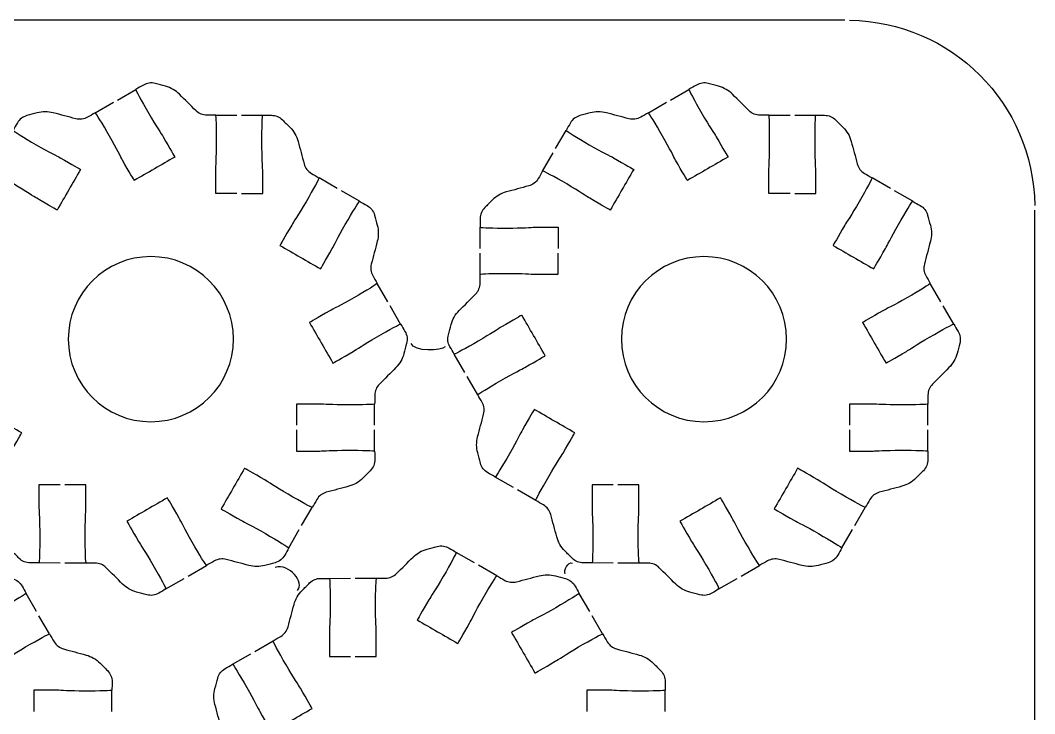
# Model space of a CAD drawing. Extents: x 0 to 400, y 230 to 450.
# Drawn here: x 200.1 to 265, y 405.6 to 450 of the extents above; entities that cross this region are included whole.
import ezdxf

# ---------------------------------------------------------------- set-up
doc = ezdxf.new("R2010")
doc.units = 0
doc.header["$MEASUREMENT"] = 0
doc.layers.add('DEFAULT', color=18, linetype='CONTINUOUS')

msp = doc.modelspace()

# ---------------------------------------------------------------- linework, layer by layer
at = {"layer": 'DEFAULT', "color": 1}
for points in [[(252.85, 450), (147.151, 450)], [(206.279, 444.896), (207.447, 445.574)], [(241.691, 444.896), (242.858, 445.574)], [(204.85, 444.071), (206.018, 444.748)], [(240.262, 444.071), (241.43, 444.748)], [(212.572, 443.919), (213.92, 443.919)], [(214.223, 443.919), (215.571, 443.919)], [(247.984, 443.919), (249.332, 443.919)], [(249.635, 443.919), (250.983, 443.919)], [(234.321, 441.781), (234.995, 442.949)], [(233.496, 440.349), (234.169, 441.52)], [(220.348, 439.238), (219.18, 439.912)], [(255.759, 439.238), (254.592, 439.912)], [(221.776, 438.412), (220.609, 439.086)], [(257.188, 438.412), (256.02, 439.086)], [(265, 242.147), (265, 437.847)], [(229.499, 435.396), (229.499, 436.747)], [(229.495, 433.745), (229.495, 435.096)], [(223.576, 431.978), (222.902, 433.145)], [(258.987, 431.978), (258.314, 433.145)], [(224.401, 430.549), (223.727, 431.717)], [(259.813, 430.549), (259.139, 431.717)], [(228.511, 427.452), (227.837, 428.623)], [(229.336, 426.023), (228.663, 427.194)], [(222.74, 424.076), (222.74, 425.423)], [(258.151, 424.076), (258.151, 425.423)], [(222.74, 422.424), (222.74, 423.772)], [(258.151, 422.424), (258.151, 423.772)], [(231.626, 420.082), (230.458, 420.759)], [(233.055, 419.257), (231.887, 419.934)], [(218.065, 417.648), (218.739, 418.816)], [(253.477, 417.648), (254.151, 418.816)], [(217.24, 416.219), (217.914, 417.39)], [(252.651, 416.219), (253.325, 417.39)], [(229.137, 415.26), (227.965, 415.934)], [(202.599, 415.253), (201.248, 415.256)], [(204.25, 415.245), (202.899, 415.249)], [(210.802, 414.42), (211.969, 415.094)], [(230.562, 414.435), (229.394, 415.109)], [(238.011, 415.253), (236.66, 415.256)], [(239.662, 415.245), (238.311, 415.249)], [(246.213, 414.42), (247.381, 415.094)], [(209.373, 413.594), (210.544, 414.268)], [(219.841, 414.272), (221.192, 414.276)], [(221.492, 414.28), (222.843, 414.283)], [(244.785, 413.594), (245.956, 414.268)], [(201.094, 412.138), (200.421, 413.309)], [(236.506, 412.138), (235.832, 413.309)], [(201.92, 410.713), (201.246, 411.881)], [(237.332, 410.713), (236.658, 411.881)], [(215.068, 409.595), (216.236, 410.272)], [(213.639, 408.769), (214.807, 409.446)], [(205.92, 405.756), (205.92, 407.104)], [(241.332, 405.756), (241.332, 407.104)]]:
    msp.add_lwpolyline(points, dxfattribs=at)
for points in [[(253.15, 450), (259.659, 449.919), (264.918, 444.659), (265, 438.15)], [(227.259, 429.102), (227.042, 428.835), (225.222, 428.75), (225.087, 429.312)], [(217.794, 413.502), (218.279, 413.985), (217.285, 415.239), (216.368, 414.972)], [(234.943, 414.557), (234.798, 414.771), (235.134, 415.352), (235.398, 415.248)]]:
    msp.add_open_spline(points, degree=3, dxfattribs=at)
for points, knots in [([(213.92, 438.913), (213.47, 438.913), (213.019, 438.913), (212.569, 438.913), (212.569, 439.414), (212.569, 439.915), (212.569, 440.416), (212.569, 440.628), (212.618, 441.199), (212.618, 442.166), (212.618, 443.133), (212.597, 443.919), (212.569, 443.919), (212.382, 443.919), (212.195, 443.919), (212.008, 443.919), (211.743, 443.919), (211.489, 444.022), (211.302, 444.208), (210.95, 444.56), (210.597, 444.912), (210.244, 445.263), (209.994, 445.51), (209.687, 445.687), (209.348, 445.778), (209.128, 445.837), (208.908, 445.896), (208.688, 445.955), (208.434, 446.022), (208.163, 445.986), (207.933, 445.852), (207.771, 445.76), (207.609, 445.667), (207.447, 445.574), (207.422, 445.56), (207.796, 444.872), (208.279, 444.036), (208.762, 443.2), (209.091, 442.727), (209.196, 442.543), (209.634, 441.788), (209.948, 441.245), (209.948, 441.245), (209.081, 440.745), (208.214, 440.246), (207.348, 439.746), (207.348, 439.746), (207.034, 440.286), (206.596, 441.044), (206.491, 441.228), (206.251, 441.746), (205.767, 442.582), (205.298, 443.397), (204.896, 444.046), (204.85, 444.074), (204.687, 443.98), (204.523, 443.886), (204.36, 443.792), (204.134, 443.662), (203.862, 443.626), (203.605, 443.693), (203.124, 443.822), (202.643, 443.95), (202.162, 444.078), (201.823, 444.166), (201.467, 444.166), (201.128, 444.074), (200.908, 444.016), (200.689, 443.957), (200.469, 443.898), (200.215, 443.831), (199.996, 443.662), (199.865, 443.432), (199.771, 443.271), (199.677, 443.11), (199.583, 442.949), (199.611, 442.903), (200.261, 442.505), (201.072, 442.035), (201.908, 441.552), (202.43, 441.309), (202.614, 441.203), (203.368, 440.765), (203.912, 440.451), (203.912, 440.451), (203.411, 439.585), (202.91, 438.718), (202.409, 437.851), (202.409, 437.851), (201.869, 438.165), (201.111, 438.603), (200.927, 438.709), (200.458, 439.037), (199.622, 439.52), (198.807, 439.989), (198.137, 440.353), (198.084, 440.353), (197.99, 440.189), (197.896, 440.026), (197.802, 439.862), (197.668, 439.633), (197.452, 439.467), (197.195, 439.397), (196.714, 439.267), (196.233, 439.138), (195.752, 439.009), (195.417, 438.917), (195.106, 438.74), (194.859, 438.493), (194.7, 438.332), (194.54, 438.171), (194.38, 438.01), (194.189, 437.823), (194.083, 437.566), (194.087, 437.301), (194.087, 437.116), (194.087, 436.932), (194.087, 436.747), (194.172, 436.715), (194.919, 436.698), (195.83, 436.698), (196.796, 436.698), (197.368, 436.747), (197.579, 436.747), (198.079, 436.747), (198.579, 436.747), (199.079, 436.747), (199.079, 436.297), (199.079, 435.846), (199.079, 435.396)], [0, 0, 0, 0, 3.83, 3.83, 3.83, 8.09, 8.09, 8.09, 9.09, 9.09, 9.09, 10.09, 10.09, 10.09, 11.68, 11.68, 11.68, 12.68, 12.68, 12.68, 16.915576, 16.915576, 16.915576, 17.915576, 17.915576, 17.915576, 19.851267, 19.851267, 19.851267, 20.851267, 20.851267, 20.851267, 22.441392, 22.441392, 22.441392, 23.441392, 23.441392, 23.441392, 24.441392, 24.441392, 24.441392, 25.441392, 25.441392, 25.441392, 33.949001, 33.949001, 33.949001, 34.949001, 34.949001, 34.949001, 35.949001, 35.949001, 35.949001, 36.949001, 36.949001, 36.949001, 38.552778, 38.552778, 38.552778, 39.552778, 39.552778, 39.552778, 43.785531, 43.785531, 43.785531, 44.785531, 44.785531, 44.785531, 46.721222, 46.721222, 46.721222, 47.721222, 47.721222, 47.721222, 49.307696, 49.307696, 49.307696, 50.307696, 50.307696, 50.307696, 51.307696, 51.307696, 51.307696, 52.307696, 52.307696, 52.307696, 60.820304, 60.820304, 60.820304, 61.820304, 61.820304, 61.820304, 62.820304, 62.820304, 62.820304, 63.820304, 63.820304, 63.820304, 65.424081, 65.424081, 65.424081, 66.424081, 66.424081, 66.424081, 70.65942, 70.65942, 70.65942, 71.65942, 71.65942, 71.65942, 73.589835, 73.589835, 73.589835, 74.589835, 74.589835, 74.589835, 76.159835, 76.159835, 76.159835, 77.159835, 77.159835, 77.159835, 78.159835, 78.159835, 78.159835, 82.409835, 82.409835, 82.409835, 86.239835, 86.239835, 86.239835, 86.239835]), ([(249.332, 438.913), (248.881, 438.913), (248.431, 438.913), (247.981, 438.913), (247.981, 439.414), (247.981, 439.915), (247.981, 440.416), (247.981, 440.628), (248.03, 441.199), (248.03, 442.166), (248.03, 443.133), (248.009, 443.919), (247.981, 443.919), (247.794, 443.919), (247.607, 443.919), (247.42, 443.919), (247.155, 443.919), (246.901, 444.022), (246.714, 444.208), (246.361, 444.56), (246.009, 444.912), (245.656, 445.263), (245.405, 445.51), (245.098, 445.687), (244.76, 445.778), (244.54, 445.837), (244.32, 445.896), (244.1, 445.955), (243.846, 446.022), (243.574, 445.986), (243.345, 445.852), (243.183, 445.76), (243.021, 445.667), (242.858, 445.574), (242.834, 445.56), (243.208, 444.872), (243.691, 444.036), (244.174, 443.2), (244.502, 442.727), (244.608, 442.543), (245.046, 441.788), (245.36, 441.245), (245.36, 441.245), (244.493, 440.745), (243.626, 440.246), (242.76, 439.746), (242.76, 439.746), (242.446, 440.286), (242.008, 441.044), (241.902, 441.228), (241.662, 441.746), (241.179, 442.582), (240.71, 443.397), (240.308, 444.046), (240.262, 444.074), (240.098, 443.98), (239.935, 443.886), (239.772, 443.792), (239.546, 443.662), (239.274, 443.626), (239.017, 443.693), (238.536, 443.822), (238.055, 443.95), (237.574, 444.078), (237.235, 444.166), (236.879, 444.166), (236.54, 444.074), (236.32, 444.016), (236.1, 443.957), (235.88, 443.898), (235.626, 443.831), (235.408, 443.662), (235.277, 443.432), (235.183, 443.271), (235.089, 443.11), (234.995, 442.949), (235.023, 442.903), (235.672, 442.505), (236.484, 442.035), (237.32, 441.552), (237.842, 441.309), (238.025, 441.203), (238.78, 440.765), (239.324, 440.451), (239.324, 440.451), (238.823, 439.585), (238.322, 438.718), (237.821, 437.851), (237.821, 437.851), (237.281, 438.165), (236.522, 438.603), (236.339, 438.709), (235.87, 439.037), (235.034, 439.52), (234.219, 439.989), (233.549, 440.353), (233.496, 440.353), (233.402, 440.189), (233.307, 440.026), (233.213, 439.862), (233.079, 439.633), (232.864, 439.467), (232.607, 439.397), (232.126, 439.267), (231.645, 439.138), (231.164, 439.009), (230.829, 438.917), (230.518, 438.74), (230.271, 438.493), (230.111, 438.332), (229.951, 438.171), (229.791, 438.01), (229.601, 437.823), (229.495, 437.566), (229.499, 437.301), (229.499, 437.116), (229.499, 436.932), (229.499, 436.747), (229.583, 436.715), (230.331, 436.698), (231.241, 436.698), (232.208, 436.698), (232.779, 436.747), (232.991, 436.747), (233.491, 436.747), (233.991, 436.747), (234.49, 436.747), (234.49, 436.297), (234.49, 435.846), (234.49, 435.396)], [0, 0, 0, 0, 3.83, 3.83, 3.83, 8.09, 8.09, 8.09, 9.09, 9.09, 9.09, 10.09, 10.09, 10.09, 11.68, 11.68, 11.68, 12.68, 12.68, 12.68, 16.915576, 16.915576, 16.915576, 17.915576, 17.915576, 17.915576, 19.851267, 19.851267, 19.851267, 20.851267, 20.851267, 20.851267, 22.441392, 22.441392, 22.441392, 23.441392, 23.441392, 23.441392, 24.441392, 24.441392, 24.441392, 25.441392, 25.441392, 25.441392, 33.949001, 33.949001, 33.949001, 34.949001, 34.949001, 34.949001, 35.949001, 35.949001, 35.949001, 36.949001, 36.949001, 36.949001, 38.552778, 38.552778, 38.552778, 39.552778, 39.552778, 39.552778, 43.785531, 43.785531, 43.785531, 44.785531, 44.785531, 44.785531, 46.721222, 46.721222, 46.721222, 47.721222, 47.721222, 47.721222, 49.307696, 49.307696, 49.307696, 50.307696, 50.307696, 50.307696, 51.307696, 51.307696, 51.307696, 52.307696, 52.307696, 52.307696, 60.820304, 60.820304, 60.820304, 61.820304, 61.820304, 61.820304, 62.820304, 62.820304, 62.820304, 63.820304, 63.820304, 63.820304, 65.424081, 65.424081, 65.424081, 66.424081, 66.424081, 66.424081, 70.65942, 70.65942, 70.65942, 71.65942, 71.65942, 71.65942, 73.589835, 73.589835, 73.589835, 74.589835, 74.589835, 74.589835, 76.159835, 76.159835, 76.159835, 77.159835, 77.159835, 77.159835, 78.159835, 78.159835, 78.159835, 82.409835, 82.409835, 82.409835, 86.239835, 86.239835, 86.239835, 86.239835]), ([(214.223, 438.913), (214.673, 438.913), (215.122, 438.913), (215.571, 438.913), (215.571, 439.414), (215.571, 439.915), (215.571, 440.416), (215.571, 440.628), (215.522, 441.199), (215.522, 442.166), (215.522, 443.133), (215.543, 443.919), (215.571, 443.919), (215.757, 443.919), (215.943, 443.919), (216.128, 443.919), (216.393, 443.919), (216.647, 443.813), (216.834, 443.626), (216.996, 443.465), (217.159, 443.304), (217.321, 443.143), (217.568, 442.896), (217.748, 442.586), (217.839, 442.247), (217.969, 441.766), (218.098, 441.285), (218.227, 440.804), (218.295, 440.55), (218.46, 440.335), (218.686, 440.201), (218.85, 440.106), (219.013, 440.01), (219.176, 439.915), (219.201, 439.901), (218.827, 439.213), (218.344, 438.374), (217.861, 437.537), (217.533, 437.068), (217.427, 436.885), (216.989, 436.126), (216.679, 435.587), (216.679, 435.587), (217.545, 435.086), (218.412, 434.585), (219.279, 434.084), (219.279, 434.084), (219.589, 434.624), (220.027, 435.382), (220.132, 435.565), (220.376, 436.084), (220.859, 436.924), (221.339, 437.753), (221.745, 438.412), (221.776, 438.412), (221.936, 438.322), (222.096, 438.231), (222.256, 438.141), (222.489, 438.01), (222.658, 437.788), (222.729, 437.53), (222.788, 437.313), (222.847, 437.095), (222.905, 436.878), (222.997, 436.539), (222.997, 436.183), (222.909, 435.848), (222.781, 435.363), (222.652, 434.879), (222.524, 434.394), (222.457, 434.144), (222.489, 433.876), (222.62, 433.65), (222.712, 433.483), (222.805, 433.316), (222.898, 433.149), (222.898, 433.117), (222.239, 432.708), (221.41, 432.228), (220.57, 431.745), (220.051, 431.505), (219.868, 431.399), (219.109, 430.962), (218.57, 430.648), (218.57, 430.648), (219.069, 429.781), (219.569, 428.914), (220.069, 428.048), (220.069, 428.048), (220.612, 428.362), (221.371, 428.799), (221.554, 428.905), (222.023, 429.233), (222.859, 429.716), (223.696, 430.2), (224.387, 430.57), (224.401, 430.549), (224.494, 430.393), (224.587, 430.236), (224.68, 430.08), (224.817, 429.85), (224.856, 429.572), (224.786, 429.311), (224.728, 429.093), (224.67, 428.876), (224.613, 428.658), (224.525, 428.319), (224.345, 428.012), (224.098, 427.762), (223.745, 427.407), (223.392, 427.052), (223.039, 426.697), (222.856, 426.513), (222.754, 426.266), (222.75, 426.005), (222.747, 425.812), (222.743, 425.619), (222.74, 425.427), (222.74, 425.398), (221.956, 425.377), (220.99, 425.377), (220.023, 425.377), (219.452, 425.427), (219.24, 425.427), (218.74, 425.427), (218.24, 425.427), (217.741, 425.427), (217.741, 424.976), (217.741, 424.526), (217.741, 424.075)], [0, 0, 0, 0, 3.82, 3.82, 3.82, 8.08, 8.08, 8.08, 9.08, 9.08, 9.08, 10.08, 10.08, 10.08, 11.66, 11.66, 11.66, 12.66, 12.66, 12.66, 14.604557, 14.604557, 14.604557, 15.604557, 15.604557, 15.604557, 19.839896, 19.839896, 19.839896, 20.839896, 20.839896, 20.839896, 22.448684, 22.448684, 22.448684, 23.448684, 23.448684, 23.448684, 24.448684, 24.448684, 24.448684, 25.448684, 25.448684, 25.448684, 33.961293, 33.961293, 33.961293, 34.961293, 34.961293, 34.961293, 35.961293, 35.961293, 35.961293, 36.961293, 36.961293, 36.961293, 38.524143, 38.524143, 38.524143, 39.524143, 39.524143, 39.524143, 41.440519, 41.440519, 41.440519, 42.440519, 42.440519, 42.440519, 46.702268, 46.702268, 46.702268, 47.702268, 47.702268, 47.702268, 49.327229, 49.327229, 49.327229, 50.327229, 50.327229, 50.327229, 51.327229, 51.327229, 51.327229, 52.327229, 52.327229, 52.327229, 60.834838, 60.834838, 60.834838, 61.834838, 61.834838, 61.834838, 62.834838, 62.834838, 62.834838, 63.834838, 63.834838, 63.834838, 65.38177, 65.38177, 65.38177, 66.38177, 66.38177, 66.38177, 68.295562, 68.295562, 68.295562, 69.295562, 69.295562, 69.295562, 73.552369, 73.552369, 73.552369, 74.552369, 74.552369, 74.552369, 76.192643, 76.192643, 76.192643, 77.192643, 77.192643, 77.192643, 78.192643, 78.192643, 78.192643, 82.442643, 82.442643, 82.442643, 86.272643, 86.272643, 86.272643, 86.272643]), ([(249.635, 438.913), (250.084, 438.913), (250.534, 438.913), (250.983, 438.913), (250.983, 439.414), (250.983, 439.915), (250.983, 440.416), (250.983, 440.628), (250.933, 441.199), (250.933, 442.166), (250.933, 443.133), (250.955, 443.919), (250.983, 443.919), (251.169, 443.919), (251.354, 443.919), (251.54, 443.919), (251.805, 443.919), (252.059, 443.813), (252.246, 443.626), (252.408, 443.465), (252.57, 443.304), (252.733, 443.143), (252.98, 442.896), (253.159, 442.586), (253.251, 442.247), (253.381, 441.766), (253.51, 441.285), (253.639, 440.804), (253.706, 440.55), (253.872, 440.335), (254.098, 440.201), (254.261, 440.106), (254.425, 440.01), (254.588, 439.915), (254.613, 439.901), (254.239, 439.213), (253.756, 438.374), (253.272, 437.537), (252.944, 437.068), (252.838, 436.885), (252.401, 436.126), (252.091, 435.587), (252.091, 435.587), (252.957, 435.086), (253.824, 434.585), (254.691, 434.084), (254.691, 434.084), (255.001, 434.624), (255.438, 435.382), (255.544, 435.565), (255.788, 436.084), (256.271, 436.924), (256.751, 437.753), (257.156, 438.412), (257.188, 438.412), (257.348, 438.322), (257.508, 438.231), (257.668, 438.141), (257.901, 438.01), (258.07, 437.788), (258.141, 437.53), (258.199, 437.313), (258.258, 437.095), (258.317, 436.878), (258.409, 436.539), (258.409, 436.183), (258.321, 435.848), (258.192, 435.363), (258.064, 434.879), (257.936, 434.394), (257.869, 434.144), (257.901, 433.876), (258.031, 433.65), (258.124, 433.483), (258.217, 433.316), (258.31, 433.149), (258.31, 433.117), (257.65, 432.708), (256.821, 432.228), (255.982, 431.745), (255.463, 431.505), (255.28, 431.399), (254.521, 430.962), (253.981, 430.648), (253.981, 430.648), (254.481, 429.781), (254.981, 428.914), (255.481, 428.048), (255.481, 428.048), (256.024, 428.362), (256.782, 428.799), (256.966, 428.905), (257.435, 429.233), (258.271, 429.716), (259.107, 430.2), (259.799, 430.57), (259.813, 430.549), (259.906, 430.393), (259.999, 430.236), (260.092, 430.08), (260.229, 429.85), (260.268, 429.572), (260.197, 429.311), (260.14, 429.093), (260.082, 428.876), (260.025, 428.658), (259.936, 428.319), (259.756, 428.012), (259.509, 427.762), (259.157, 427.407), (258.804, 427.052), (258.451, 426.697), (258.268, 426.513), (258.165, 426.266), (258.162, 426.005), (258.158, 425.812), (258.155, 425.619), (258.151, 425.427), (258.151, 425.398), (257.368, 425.377), (256.401, 425.377), (255.435, 425.377), (254.863, 425.427), (254.652, 425.427), (254.152, 425.427), (253.652, 425.427), (253.152, 425.427), (253.152, 424.976), (253.152, 424.526), (253.152, 424.075)], [0, 0, 0, 0, 3.82, 3.82, 3.82, 8.08, 8.08, 8.08, 9.08, 9.08, 9.08, 10.08, 10.08, 10.08, 11.66, 11.66, 11.66, 12.66, 12.66, 12.66, 14.604557, 14.604557, 14.604557, 15.604557, 15.604557, 15.604557, 19.839896, 19.839896, 19.839896, 20.839896, 20.839896, 20.839896, 22.448684, 22.448684, 22.448684, 23.448684, 23.448684, 23.448684, 24.448684, 24.448684, 24.448684, 25.448684, 25.448684, 25.448684, 33.961293, 33.961293, 33.961293, 34.961293, 34.961293, 34.961293, 35.961293, 35.961293, 35.961293, 36.961293, 36.961293, 36.961293, 38.524143, 38.524143, 38.524143, 39.524143, 39.524143, 39.524143, 41.440519, 41.440519, 41.440519, 42.440519, 42.440519, 42.440519, 46.702268, 46.702268, 46.702268, 47.702268, 47.702268, 47.702268, 49.327229, 49.327229, 49.327229, 50.327229, 50.327229, 50.327229, 51.327229, 51.327229, 51.327229, 52.327229, 52.327229, 52.327229, 60.834838, 60.834838, 60.834838, 61.834838, 61.834838, 61.834838, 62.834838, 62.834838, 62.834838, 63.834838, 63.834838, 63.834838, 65.38177, 65.38177, 65.38177, 66.38177, 66.38177, 66.38177, 68.295562, 68.295562, 68.295562, 69.295562, 69.295562, 69.295562, 73.552369, 73.552369, 73.552369, 74.552369, 74.552369, 74.552369, 76.192643, 76.192643, 76.192643, 77.192643, 77.192643, 77.192643, 78.192643, 78.192643, 78.192643, 82.442643, 82.442643, 82.442643, 86.272643, 86.272643, 86.272643, 86.272643]), ([(202.599, 420.255), (202.149, 420.255), (201.699, 420.255), (201.248, 420.255), (201.248, 419.755), (201.248, 419.255), (201.248, 418.756), (201.248, 418.544), (201.298, 417.972), (201.298, 417.006), (201.298, 416.039), (201.277, 415.256), (201.248, 415.256), (201.064, 415.256), (200.879, 415.256), (200.694, 415.256), (200.426, 415.256), (200.172, 415.362), (199.985, 415.549), (199.824, 415.71), (199.663, 415.871), (199.502, 416.032), (199.255, 416.279), (199.079, 416.586), (198.987, 416.925), (198.858, 417.406), (198.728, 417.887), (198.599, 418.368), (198.528, 418.622), (198.363, 418.84), (198.133, 418.971), (197.97, 419.066), (197.806, 419.161), (197.643, 419.257), (197.618, 419.271), (197.992, 419.959), (198.475, 420.795), (198.959, 421.634), (199.287, 422.103), (199.393, 422.287), (199.83, 423.045), (200.144, 423.585), (200.144, 423.585), (199.277, 424.086), (198.411, 424.587), (197.544, 425.088), (197.544, 425.088), (197.23, 424.545), (196.793, 423.786), (196.687, 423.603), (196.443, 423.084), (195.96, 422.248), (195.491, 421.437), (195.092, 420.784), (195.046, 420.759), (194.887, 420.851), (194.727, 420.943), (194.567, 421.035), (194.337, 421.169), (194.168, 421.387), (194.101, 421.641), (194.042, 421.861), (193.983, 422.081), (193.925, 422.301), (193.833, 422.64), (193.833, 422.996), (193.921, 423.335), (194.049, 423.816), (194.177, 424.297), (194.306, 424.777), (194.373, 425.031), (194.337, 425.303), (194.207, 425.532), (194.113, 425.697), (194.019, 425.862), (193.925, 426.026), (193.949, 426.072), (194.598, 426.471), (195.413, 426.94), (196.249, 427.423), (196.768, 427.667), (196.951, 427.773), (197.71, 428.21), (198.25, 428.524), (198.25, 428.524), (197.75, 429.391), (197.25, 430.257), (196.75, 431.124), (196.75, 431.124), (196.207, 430.81), (195.452, 430.373), (195.269, 430.267), (194.796, 429.939), (193.96, 429.455), (193.159, 428.993), (192.492, 428.633), (192.425, 428.623), (192.332, 428.783), (192.24, 428.943), (192.147, 429.103), (192.013, 429.332), (191.977, 429.607), (192.048, 429.865), (192.107, 430.084), (192.165, 430.304), (192.224, 430.524), (192.316, 430.859), (192.492, 431.17), (192.739, 431.417), (193.091, 431.77), (193.442, 432.122), (193.794, 432.475), (193.978, 432.662), (194.083, 432.916), (194.083, 433.181), (194.083, 433.369), (194.083, 433.557), (194.083, 433.745), (194.154, 433.777), (194.909, 433.794), (195.83, 433.794), (196.796, 433.794), (197.368, 433.745), (197.579, 433.745), (198.079, 433.745), (198.579, 433.745), (199.079, 433.745), (199.079, 434.195), (199.079, 434.646), (199.079, 435.096)], [0, 0, 0, 0, 3.83, 3.83, 3.83, 8.08, 8.08, 8.08, 9.08, 9.08, 9.08, 10.08, 10.08, 10.08, 11.65, 11.65, 11.65, 12.65, 12.65, 12.65, 14.587473, 14.587473, 14.587473, 15.587473, 15.587473, 15.587473, 19.822812, 19.822812, 19.822812, 20.822812, 20.822812, 20.822812, 22.4316, 22.4316, 22.4316, 23.4316, 23.4316, 23.4316, 24.4316, 24.4316, 24.4316, 25.4316, 25.4316, 25.4316, 33.944209, 33.944209, 33.944209, 34.944209, 34.944209, 34.944209, 35.944209, 35.944209, 35.944209, 36.944209, 36.944209, 36.944209, 38.51201, 38.51201, 38.51201, 39.51201, 39.51201, 39.51201, 41.447701, 41.447701, 41.447701, 42.447701, 42.447701, 42.447701, 46.680454, 46.680454, 46.680454, 47.680454, 47.680454, 47.680454, 49.292906, 49.292906, 49.292906, 50.292906, 50.292906, 50.292906, 51.292906, 51.292906, 51.292906, 52.292906, 52.292906, 52.292906, 60.800514, 60.800514, 60.800514, 61.800514, 61.800514, 61.800514, 62.800514, 62.800514, 62.800514, 63.800514, 63.800514, 63.800514, 65.373314, 65.373314, 65.373314, 66.373314, 66.373314, 66.373314, 68.309005, 68.309005, 68.309005, 69.309005, 69.309005, 69.309005, 73.544581, 73.544581, 73.544581, 74.544581, 74.544581, 74.544581, 76.144581, 76.144581, 76.144581, 77.144581, 77.144581, 77.144581, 78.144581, 78.144581, 78.144581, 82.394581, 82.394581, 82.394581, 86.224581, 86.224581, 86.224581, 86.224581]), ([(208.41, 434.87), (211.331, 434.87), (213.699, 432.506), (213.699, 429.585), (213.699, 426.664), (211.331, 424.297), (208.41, 424.297), (205.489, 424.297), (203.122, 426.664), (203.122, 429.585), (203.122, 432.506), (205.489, 434.87), (208.41, 434.87)], [1, 1, 1, 1, 2, 2, 2, 3, 3, 3, 4, 4, 4, 5, 5, 5, 5]), ([(238.011, 420.255), (237.561, 420.255), (237.11, 420.255), (236.66, 420.255), (236.66, 419.755), (236.66, 419.255), (236.66, 418.756), (236.66, 418.544), (236.709, 417.972), (236.709, 417.006), (236.709, 416.039), (236.688, 415.256), (236.66, 415.256), (236.475, 415.256), (236.291, 415.256), (236.106, 415.256), (235.838, 415.256), (235.584, 415.362), (235.397, 415.549), (235.236, 415.71), (235.075, 415.871), (234.914, 416.032), (234.667, 416.279), (234.49, 416.586), (234.399, 416.925), (234.269, 417.406), (234.14, 417.887), (234.011, 418.368), (233.94, 418.622), (233.774, 418.84), (233.545, 418.971), (233.382, 419.066), (233.218, 419.161), (233.055, 419.257), (233.03, 419.271), (233.404, 419.959), (233.887, 420.795), (234.371, 421.634), (234.699, 422.103), (234.804, 422.287), (235.242, 423.045), (235.556, 423.585), (235.556, 423.585), (234.689, 424.086), (233.823, 424.587), (232.956, 425.088), (232.956, 425.088), (232.642, 424.545), (232.204, 423.786), (232.099, 423.603), (231.855, 423.084), (231.372, 422.248), (230.903, 421.437), (230.504, 420.784), (230.458, 420.759), (230.298, 420.851), (230.138, 420.943), (229.978, 421.035), (229.749, 421.169), (229.58, 421.387), (229.513, 421.641), (229.454, 421.861), (229.395, 422.081), (229.336, 422.301), (229.245, 422.64), (229.245, 422.996), (229.333, 423.335), (229.461, 423.816), (229.589, 424.297), (229.717, 424.777), (229.784, 425.031), (229.749, 425.303), (229.619, 425.532), (229.525, 425.697), (229.43, 425.862), (229.336, 426.026), (229.361, 426.072), (230.01, 426.471), (230.825, 426.94), (231.661, 427.423), (232.18, 427.667), (232.363, 427.773), (233.122, 428.21), (233.661, 428.524), (233.661, 428.524), (233.162, 429.391), (232.662, 430.257), (232.162, 431.124), (232.162, 431.124), (231.619, 430.81), (230.864, 430.373), (230.68, 430.267), (230.208, 429.939), (229.372, 429.455), (228.571, 428.993), (227.904, 428.633), (227.837, 428.623), (227.744, 428.783), (227.651, 428.943), (227.558, 429.103), (227.424, 429.332), (227.389, 429.607), (227.46, 429.865), (227.518, 430.084), (227.577, 430.304), (227.636, 430.524), (227.728, 430.859), (227.904, 431.17), (228.151, 431.417), (228.503, 431.77), (228.854, 432.122), (229.206, 432.475), (229.389, 432.662), (229.495, 432.916), (229.495, 433.181), (229.495, 433.369), (229.495, 433.557), (229.495, 433.745), (229.566, 433.777), (230.321, 433.794), (231.241, 433.794), (232.208, 433.794), (232.779, 433.745), (232.991, 433.745), (233.491, 433.745), (233.991, 433.745), (234.49, 433.745), (234.49, 434.195), (234.49, 434.646), (234.49, 435.096)], [0, 0, 0, 0, 3.83, 3.83, 3.83, 8.08, 8.08, 8.08, 9.08, 9.08, 9.08, 10.08, 10.08, 10.08, 11.65, 11.65, 11.65, 12.65, 12.65, 12.65, 14.587473, 14.587473, 14.587473, 15.587473, 15.587473, 15.587473, 19.822812, 19.822812, 19.822812, 20.822812, 20.822812, 20.822812, 22.4316, 22.4316, 22.4316, 23.4316, 23.4316, 23.4316, 24.4316, 24.4316, 24.4316, 25.4316, 25.4316, 25.4316, 33.944209, 33.944209, 33.944209, 34.944209, 34.944209, 34.944209, 35.944209, 35.944209, 35.944209, 36.944209, 36.944209, 36.944209, 38.51201, 38.51201, 38.51201, 39.51201, 39.51201, 39.51201, 41.447701, 41.447701, 41.447701, 42.447701, 42.447701, 42.447701, 46.680454, 46.680454, 46.680454, 47.680454, 47.680454, 47.680454, 49.292906, 49.292906, 49.292906, 50.292906, 50.292906, 50.292906, 51.292906, 51.292906, 51.292906, 52.292906, 52.292906, 52.292906, 60.800514, 60.800514, 60.800514, 61.800514, 61.800514, 61.800514, 62.800514, 62.800514, 62.800514, 63.800514, 63.800514, 63.800514, 65.373314, 65.373314, 65.373314, 66.373314, 66.373314, 66.373314, 68.309005, 68.309005, 68.309005, 69.309005, 69.309005, 69.309005, 73.544581, 73.544581, 73.544581, 74.544581, 74.544581, 74.544581, 76.144581, 76.144581, 76.144581, 77.144581, 77.144581, 77.144581, 78.144581, 78.144581, 78.144581, 82.394581, 82.394581, 82.394581, 86.224581, 86.224581, 86.224581, 86.224581]), ([(243.822, 434.87), (246.743, 434.87), (249.11, 432.506), (249.11, 429.585), (249.11, 426.664), (246.743, 424.297), (243.822, 424.297), (240.901, 424.297), (238.534, 426.664), (238.534, 429.585), (238.534, 432.506), (240.901, 434.87), (243.822, 434.87)], [1, 1, 1, 1, 2, 2, 2, 3, 3, 3, 4, 4, 4, 5, 5, 5, 5]), ([(217.741, 423.772), (217.741, 423.323), (217.741, 422.874), (217.741, 422.424), (218.24, 422.424), (218.74, 422.424), (219.24, 422.424), (219.452, 422.424), (220.023, 422.474), (220.99, 422.474), (221.956, 422.474), (222.74, 422.453), (222.74, 422.424), (222.742, 422.245), (222.744, 422.065), (222.747, 421.885), (222.754, 421.617), (222.648, 421.356), (222.457, 421.165), (222.3, 421.006), (222.142, 420.848), (221.985, 420.689), (221.734, 420.438), (221.424, 420.258), (221.085, 420.167), (220.603, 420.037), (220.121, 419.908), (219.639, 419.779), (219.388, 419.712), (219.173, 419.546), (219.039, 419.324), (218.939, 419.155), (218.839, 418.987), (218.739, 418.819), (218.725, 418.794), (218.037, 419.168), (217.201, 419.652), (216.361, 420.135), (215.892, 420.463), (215.709, 420.569), (214.95, 421.006), (214.41, 421.317), (214.41, 421.317), (213.909, 420.45), (213.409, 419.583), (212.908, 418.717), (212.908, 418.717), (213.451, 418.406), (214.206, 417.969), (214.389, 417.863), (214.911, 417.62), (215.747, 417.136), (216.576, 416.657), (217.24, 416.251), (217.24, 416.219), (217.154, 416.064), (217.068, 415.909), (216.982, 415.753), (216.852, 415.517), (216.629, 415.344), (216.368, 415.274), (216.151, 415.215), (215.933, 415.156), (215.716, 415.097), (215.381, 415.006), (215.024, 415.006), (214.686, 415.094), (214.201, 415.222), (213.717, 415.35), (213.232, 415.478), (212.982, 415.545), (212.714, 415.514), (212.488, 415.387), (212.316, 415.29), (212.144, 415.194), (211.973, 415.097), (211.941, 415.097), (211.535, 415.757), (211.056, 416.586), (210.572, 417.426), (210.329, 417.944), (210.223, 418.128), (209.786, 418.886), (209.472, 419.426), (209.472, 419.426), (208.605, 418.925), (207.738, 418.424), (206.872, 417.923), (206.872, 417.923), (207.186, 417.383), (207.623, 416.625), (207.729, 416.441), (208.057, 415.972), (208.54, 415.136), (209.024, 414.296), (209.397, 413.609), (209.373, 413.594), (209.222, 413.504), (209.072, 413.413), (208.921, 413.323), (208.688, 413.185), (208.413, 413.146), (208.152, 413.217), (207.935, 413.275), (207.717, 413.332), (207.5, 413.39), (207.161, 413.478), (206.85, 413.658), (206.603, 413.905), (206.251, 414.254), (205.898, 414.603), (205.545, 414.953), (205.358, 415.14), (205.104, 415.245), (204.84, 415.245), (204.65, 415.245), (204.461, 415.245), (204.272, 415.245), (204.243, 415.245), (204.201, 416.039), (204.201, 417.006), (204.201, 417.972), (204.25, 418.544), (204.25, 418.756), (204.25, 419.255), (204.25, 419.755), (204.25, 420.255), (203.8, 420.255), (203.35, 420.255), (202.899, 420.255)], [0, 0, 0, 0, 3.82, 3.82, 3.82, 8.07, 8.07, 8.07, 9.07, 9.07, 9.07, 10.07, 10.07, 10.07, 11.600131, 11.600131, 11.600131, 12.600131, 12.600131, 12.600131, 14.502261, 14.502261, 14.502261, 15.502261, 15.502261, 15.502261, 19.747258, 19.747258, 19.747258, 20.747258, 20.747258, 20.747258, 22.410809, 22.410809, 22.410809, 23.410809, 23.410809, 23.410809, 24.410809, 24.410809, 24.410809, 25.410809, 25.410809, 25.410809, 33.923417, 33.923417, 33.923417, 34.923417, 34.923417, 34.923417, 35.923417, 35.923417, 35.923417, 36.923417, 36.923417, 36.923417, 38.431827, 38.431827, 38.431827, 39.431827, 39.431827, 39.431827, 41.348203, 41.348203, 41.348203, 42.348203, 42.348203, 42.348203, 46.609952, 46.609952, 46.609952, 47.609952, 47.609952, 47.609952, 49.284467, 49.284467, 49.284467, 50.284467, 50.284467, 50.284467, 51.284467, 51.284467, 51.284467, 52.284467, 52.284467, 52.284467, 60.797075, 60.797075, 60.797075, 61.797075, 61.797075, 61.797075, 62.797075, 62.797075, 62.797075, 63.797075, 63.797075, 63.797075, 65.290829, 65.290829, 65.290829, 66.290829, 66.290829, 66.290829, 68.204621, 68.204621, 68.204621, 69.204621, 69.204621, 69.204621, 73.426102, 73.426102, 73.426102, 74.426102, 74.426102, 74.426102, 76.036102, 76.036102, 76.036102, 77.036102, 77.036102, 77.036102, 78.036102, 78.036102, 78.036102, 82.286102, 82.286102, 82.286102, 86.116102, 86.116102, 86.116102, 86.116102]), ([(253.152, 423.772), (253.152, 423.323), (253.152, 422.874), (253.152, 422.424), (253.652, 422.424), (254.152, 422.424), (254.652, 422.424), (254.863, 422.424), (255.435, 422.474), (256.401, 422.474), (257.368, 422.474), (258.151, 422.453), (258.151, 422.424), (258.154, 422.245), (258.156, 422.065), (258.158, 421.885), (258.165, 421.617), (258.06, 421.356), (257.869, 421.165), (257.711, 421.006), (257.554, 420.848), (257.396, 420.689), (257.146, 420.438), (256.835, 420.258), (256.497, 420.167), (256.015, 420.037), (255.532, 419.908), (255.05, 419.779), (254.8, 419.712), (254.585, 419.546), (254.451, 419.324), (254.351, 419.155), (254.251, 418.987), (254.151, 418.819), (254.137, 418.794), (253.449, 419.168), (252.613, 419.652), (251.773, 420.135), (251.304, 420.463), (251.12, 420.569), (250.362, 421.006), (249.822, 421.317), (249.822, 421.317), (249.321, 420.45), (248.82, 419.583), (248.319, 418.717), (248.319, 418.717), (248.863, 418.406), (249.618, 417.969), (249.801, 417.863), (250.323, 417.62), (251.159, 417.136), (251.988, 416.657), (252.651, 416.251), (252.651, 416.219), (252.566, 416.064), (252.48, 415.909), (252.394, 415.753), (252.263, 415.517), (252.041, 415.344), (251.78, 415.274), (251.563, 415.215), (251.345, 415.156), (251.127, 415.097), (250.792, 415.006), (250.436, 415.006), (250.097, 415.094), (249.613, 415.222), (249.128, 415.35), (248.644, 415.478), (248.393, 415.545), (248.125, 415.514), (247.9, 415.387), (247.728, 415.29), (247.556, 415.194), (247.384, 415.097), (247.353, 415.097), (246.947, 415.757), (246.467, 416.586), (245.984, 417.426), (245.741, 417.944), (245.635, 418.128), (245.197, 418.886), (244.883, 419.426), (244.883, 419.426), (244.017, 418.925), (243.15, 418.424), (242.283, 417.923), (242.283, 417.923), (242.597, 417.383), (243.035, 416.625), (243.141, 416.441), (243.469, 415.972), (243.952, 415.136), (244.435, 414.296), (244.809, 413.609), (244.785, 413.594), (244.634, 413.504), (244.483, 413.413), (244.333, 413.323), (244.1, 413.185), (243.825, 413.146), (243.564, 413.217), (243.346, 413.275), (243.129, 413.332), (242.911, 413.39), (242.573, 413.478), (242.262, 413.658), (242.015, 413.905), (241.662, 414.254), (241.31, 414.603), (240.957, 414.953), (240.77, 415.14), (240.516, 415.245), (240.251, 415.245), (240.062, 415.245), (239.873, 415.245), (239.683, 415.245), (239.655, 415.245), (239.613, 416.039), (239.613, 417.006), (239.613, 417.972), (239.662, 418.544), (239.662, 418.756), (239.662, 419.255), (239.662, 419.755), (239.662, 420.255), (239.212, 420.255), (238.761, 420.255), (238.311, 420.255)], [0, 0, 0, 0, 3.82, 3.82, 3.82, 8.07, 8.07, 8.07, 9.07, 9.07, 9.07, 10.07, 10.07, 10.07, 11.600131, 11.600131, 11.600131, 12.600131, 12.600131, 12.600131, 14.502261, 14.502261, 14.502261, 15.502261, 15.502261, 15.502261, 19.747258, 19.747258, 19.747258, 20.747258, 20.747258, 20.747258, 22.410809, 22.410809, 22.410809, 23.410809, 23.410809, 23.410809, 24.410809, 24.410809, 24.410809, 25.410809, 25.410809, 25.410809, 33.923417, 33.923417, 33.923417, 34.923417, 34.923417, 34.923417, 35.923417, 35.923417, 35.923417, 36.923417, 36.923417, 36.923417, 38.431827, 38.431827, 38.431827, 39.431827, 39.431827, 39.431827, 41.348203, 41.348203, 41.348203, 42.348203, 42.348203, 42.348203, 46.609952, 46.609952, 46.609952, 47.609952, 47.609952, 47.609952, 49.284467, 49.284467, 49.284467, 50.284467, 50.284467, 50.284467, 51.284467, 51.284467, 51.284467, 52.284467, 52.284467, 52.284467, 60.797075, 60.797075, 60.797075, 61.797075, 61.797075, 61.797075, 62.797075, 62.797075, 62.797075, 63.797075, 63.797075, 63.797075, 65.290829, 65.290829, 65.290829, 66.290829, 66.290829, 66.290829, 68.204621, 68.204621, 68.204621, 69.204621, 69.204621, 69.204621, 73.426102, 73.426102, 73.426102, 74.426102, 74.426102, 74.426102, 76.036102, 76.036102, 76.036102, 77.036102, 77.036102, 77.036102, 78.036102, 78.036102, 78.036102, 82.286102, 82.286102, 82.286102, 86.116102, 86.116102, 86.116102, 86.116102]), ([(186.08, 409.274), (186.531, 409.274), (186.981, 409.274), (187.431, 409.274), (187.431, 409.773), (187.431, 410.273), (187.431, 410.773), (187.431, 410.985), (187.382, 411.556), (187.382, 412.523), (187.382, 413.489), (187.424, 414.283), (187.452, 414.283), (187.642, 414.283), (187.831, 414.283), (188.02, 414.283), (188.285, 414.283), (188.539, 414.389), (188.726, 414.576), (189.079, 414.925), (189.432, 415.274), (189.784, 415.624), (190.031, 415.871), (190.342, 416.05), (190.68, 416.139), (190.898, 416.196), (191.116, 416.254), (191.333, 416.312), (191.594, 416.382), (191.869, 416.343), (192.102, 416.206), (192.253, 416.115), (192.403, 416.025), (192.554, 415.934), (192.578, 415.92), (192.204, 415.232), (191.721, 414.392), (191.238, 413.556), (190.91, 413.087), (190.804, 412.904), (190.366, 412.145), (190.052, 411.605), (190.052, 411.605), (190.919, 411.105), (191.786, 410.604), (192.652, 410.103), (192.652, 410.103), (192.966, 410.642), (193.404, 411.401), (193.51, 411.584), (193.753, 412.103), (194.236, 412.943), (194.716, 413.772), (195.122, 414.431), (195.154, 414.431), (195.325, 414.335), (195.497, 414.238), (195.669, 414.142), (195.894, 414.015), (196.163, 413.983), (196.413, 414.05), (196.898, 414.178), (197.382, 414.307), (197.866, 414.435), (198.205, 414.523), (198.561, 414.523), (198.897, 414.431), (199.114, 414.372), (199.332, 414.314), (199.549, 414.255), (199.81, 414.184), (200.033, 414.011), (200.163, 413.775), (200.249, 413.62), (200.335, 413.465), (200.421, 413.309), (200.421, 413.278), (199.757, 412.872), (198.928, 412.392), (198.092, 411.909), (197.57, 411.665), (197.387, 411.56), (196.632, 411.122), (196.088, 410.812), (196.088, 410.812), (196.589, 409.945), (197.09, 409.078), (197.591, 408.212), (197.591, 408.212), (198.131, 408.522), (198.89, 408.96), (199.073, 409.065), (199.542, 409.394), (200.382, 409.877), (201.218, 410.36), (201.906, 410.734), (201.92, 410.709), (202.02, 410.541), (202.12, 410.373), (202.22, 410.205), (202.354, 409.983), (202.569, 409.817), (202.819, 409.75), (203.302, 409.621), (203.784, 409.491), (204.266, 409.362), (204.605, 409.27), (204.915, 409.09), (205.165, 408.84), (205.323, 408.681), (205.481, 408.522), (205.638, 408.363), (205.829, 408.173), (205.935, 407.912), (205.927, 407.644), (205.925, 407.464), (205.923, 407.284), (205.92, 407.104), (205.92, 407.076), (205.137, 407.055), (204.171, 407.055), (203.204, 407.055), (202.633, 407.104), (202.421, 407.104), (201.921, 407.104), (201.421, 407.104), (200.922, 407.104), (200.922, 406.655), (200.922, 406.206), (200.922, 405.756)], [0, 0, 0, 0, 3.83, 3.83, 3.83, 8.08, 8.08, 8.08, 9.08, 9.08, 9.08, 10.08, 10.08, 10.08, 11.69, 11.69, 11.69, 12.69, 12.69, 12.69, 16.911481, 16.911481, 16.911481, 17.911481, 17.911481, 17.911481, 19.825273, 19.825273, 19.825273, 20.825273, 20.825273, 20.825273, 22.319026, 22.319026, 22.319026, 23.319026, 23.319026, 23.319026, 24.319026, 24.319026, 24.319026, 25.319026, 25.319026, 25.319026, 33.831635, 33.831635, 33.831635, 34.831635, 34.831635, 34.831635, 35.831635, 35.831635, 35.831635, 36.831635, 36.831635, 36.831635, 38.50615, 38.50615, 38.50615, 39.50615, 39.50615, 39.50615, 43.767898, 43.767898, 43.767898, 44.767898, 44.767898, 44.767898, 46.684275, 46.684275, 46.684275, 47.684275, 47.684275, 47.684275, 49.192685, 49.192685, 49.192685, 50.192685, 50.192685, 50.192685, 51.192685, 51.192685, 51.192685, 52.192685, 52.192685, 52.192685, 60.705293, 60.705293, 60.705293, 61.705293, 61.705293, 61.705293, 62.705293, 62.705293, 62.705293, 63.705293, 63.705293, 63.705293, 65.368843, 65.368843, 65.368843, 66.368843, 66.368843, 66.368843, 70.61384, 70.61384, 70.61384, 71.61384, 71.61384, 71.61384, 73.515971, 73.515971, 73.515971, 74.515971, 74.515971, 74.515971, 76.046102, 76.046102, 76.046102, 77.046102, 77.046102, 77.046102, 78.046102, 78.046102, 78.046102, 82.296102, 82.296102, 82.296102, 86.116102, 86.116102, 86.116102, 86.116102]), ([(221.492, 409.274), (221.942, 409.274), (222.393, 409.274), (222.843, 409.274), (222.843, 409.773), (222.843, 410.273), (222.843, 410.773), (222.843, 410.985), (222.794, 411.556), (222.794, 412.523), (222.794, 413.489), (222.836, 414.283), (222.864, 414.283), (223.054, 414.283), (223.243, 414.283), (223.432, 414.283), (223.697, 414.283), (223.951, 414.389), (224.138, 414.576), (224.491, 414.925), (224.843, 415.274), (225.196, 415.624), (225.443, 415.871), (225.754, 416.05), (226.092, 416.139), (226.31, 416.196), (226.527, 416.254), (226.745, 416.312), (227.006, 416.382), (227.281, 416.343), (227.514, 416.206), (227.664, 416.115), (227.815, 416.025), (227.965, 415.934), (227.99, 415.92), (227.616, 415.232), (227.133, 414.392), (226.65, 413.556), (226.321, 413.087), (226.216, 412.904), (225.778, 412.145), (225.464, 411.605), (225.464, 411.605), (226.331, 411.105), (227.198, 410.604), (228.064, 410.103), (228.064, 410.103), (228.378, 410.642), (228.816, 411.401), (228.921, 411.584), (229.165, 412.103), (229.648, 412.943), (230.128, 413.772), (230.534, 414.431), (230.565, 414.431), (230.737, 414.335), (230.909, 414.238), (231.08, 414.142), (231.306, 414.015), (231.574, 413.983), (231.825, 414.05), (232.309, 414.178), (232.794, 414.307), (233.278, 414.435), (233.617, 414.523), (233.973, 414.523), (234.308, 414.431), (234.526, 414.372), (234.743, 414.314), (234.961, 414.255), (235.222, 414.184), (235.444, 414.011), (235.575, 413.775), (235.661, 413.62), (235.747, 413.465), (235.832, 413.309), (235.832, 413.278), (235.169, 412.872), (234.34, 412.392), (233.504, 411.909), (232.982, 411.665), (232.798, 411.56), (232.044, 411.122), (231.5, 410.812), (231.5, 410.812), (232.001, 409.945), (232.502, 409.078), (233.003, 408.212), (233.003, 408.212), (233.543, 408.522), (234.301, 408.96), (234.485, 409.065), (234.954, 409.394), (235.794, 409.877), (236.63, 410.36), (237.318, 410.734), (237.332, 410.709), (237.432, 410.541), (237.532, 410.373), (237.632, 410.205), (237.766, 409.983), (237.981, 409.817), (238.231, 409.75), (238.713, 409.621), (239.196, 409.491), (239.678, 409.362), (240.016, 409.27), (240.327, 409.09), (240.577, 408.84), (240.735, 408.681), (240.892, 408.522), (241.05, 408.363), (241.24, 408.173), (241.346, 407.912), (241.339, 407.644), (241.337, 407.464), (241.335, 407.284), (241.332, 407.104), (241.332, 407.076), (240.549, 407.055), (239.582, 407.055), (238.616, 407.055), (238.044, 407.104), (237.833, 407.104), (237.333, 407.104), (236.833, 407.104), (236.333, 407.104), (236.333, 406.655), (236.333, 406.206), (236.333, 405.756)], [0, 0, 0, 0, 3.83, 3.83, 3.83, 8.08, 8.08, 8.08, 9.08, 9.08, 9.08, 10.08, 10.08, 10.08, 11.69, 11.69, 11.69, 12.69, 12.69, 12.69, 16.911481, 16.911481, 16.911481, 17.911481, 17.911481, 17.911481, 19.825273, 19.825273, 19.825273, 20.825273, 20.825273, 20.825273, 22.319026, 22.319026, 22.319026, 23.319026, 23.319026, 23.319026, 24.319026, 24.319026, 24.319026, 25.319026, 25.319026, 25.319026, 33.831635, 33.831635, 33.831635, 34.831635, 34.831635, 34.831635, 35.831635, 35.831635, 35.831635, 36.831635, 36.831635, 36.831635, 38.50615, 38.50615, 38.50615, 39.50615, 39.50615, 39.50615, 43.767898, 43.767898, 43.767898, 44.767898, 44.767898, 44.767898, 46.684275, 46.684275, 46.684275, 47.684275, 47.684275, 47.684275, 49.192685, 49.192685, 49.192685, 50.192685, 50.192685, 50.192685, 51.192685, 51.192685, 51.192685, 52.192685, 52.192685, 52.192685, 60.705293, 60.705293, 60.705293, 61.705293, 61.705293, 61.705293, 62.705293, 62.705293, 62.705293, 63.705293, 63.705293, 63.705293, 65.368843, 65.368843, 65.368843, 66.368843, 66.368843, 66.368843, 70.61384, 70.61384, 70.61384, 71.61384, 71.61384, 71.61384, 73.515971, 73.515971, 73.515971, 74.515971, 74.515971, 74.515971, 76.046102, 76.046102, 76.046102, 77.046102, 77.046102, 77.046102, 78.046102, 78.046102, 78.046102, 82.296102, 82.296102, 82.296102, 86.116102, 86.116102, 86.116102, 86.116102]), ([(217.671, 394.432), (217.671, 394.883), (217.671, 395.333), (217.671, 395.783), (217.172, 395.783), (216.672, 395.783), (216.172, 395.783), (215.96, 395.783), (215.389, 395.734), (214.422, 395.734), (213.502, 395.734), (212.747, 395.752), (212.676, 395.783), (212.676, 395.972), (212.676, 396.16), (212.676, 396.348), (212.676, 396.612), (212.57, 396.866), (212.387, 397.053), (212.035, 397.406), (211.684, 397.759), (211.332, 398.112), (211.085, 398.359), (210.909, 398.669), (210.817, 399.004), (210.758, 399.224), (210.699, 399.444), (210.641, 399.664), (210.57, 399.921), (210.605, 400.197), (210.739, 400.426), (210.832, 400.586), (210.925, 400.746), (211.018, 400.906), (211.085, 400.895), (211.752, 400.535), (212.553, 400.073), (213.389, 399.59), (213.861, 399.262), (214.045, 399.156), (214.8, 398.719), (215.343, 398.405), (215.343, 398.405), (215.843, 399.271), (216.343, 400.138), (216.842, 401.005), (216.842, 401.005), (216.303, 401.318), (215.544, 401.756), (215.361, 401.862), (214.842, 402.105), (214.006, 402.588), (213.191, 403.058), (212.542, 403.456), (212.517, 403.502), (212.611, 403.667), (212.705, 403.831), (212.8, 403.996), (212.93, 404.225), (212.965, 404.497), (212.898, 404.751), (212.77, 405.232), (212.642, 405.713), (212.514, 406.194), (212.426, 406.533), (212.426, 406.889), (212.517, 407.228), (212.576, 407.447), (212.635, 407.667), (212.694, 407.887), (212.761, 408.141), (212.93, 408.36), (213.159, 408.494), (213.319, 408.586), (213.479, 408.677), (213.639, 408.769), (213.685, 408.744), (214.084, 408.092), (214.553, 407.28), (215.036, 406.444), (215.28, 405.926), (215.385, 405.742), (215.823, 404.984), (216.137, 404.441), (216.137, 404.441), (217.003, 404.942), (217.87, 405.442), (218.737, 405.943), (218.737, 405.943), (218.423, 406.483), (217.985, 407.242), (217.88, 407.425), (217.551, 407.894), (217.068, 408.734), (216.585, 409.57), (216.211, 410.258), (216.236, 410.272), (216.399, 410.367), (216.562, 410.462), (216.726, 410.558), (216.955, 410.688), (217.121, 410.907), (217.192, 411.161), (217.321, 411.642), (217.45, 412.123), (217.58, 412.604), (217.671, 412.943), (217.848, 413.249), (218.095, 413.496), (218.256, 413.657), (218.417, 413.819), (218.578, 413.98), (218.765, 414.167), (219.019, 414.272), (219.287, 414.272), (219.472, 414.272), (219.656, 414.272), (219.841, 414.272), (219.869, 414.272), (219.89, 413.489), (219.89, 412.523), (219.89, 411.556), (219.841, 410.985), (219.841, 410.773), (219.841, 410.273), (219.841, 409.773), (219.841, 409.274), (220.291, 409.274), (220.742, 409.274), (221.192, 409.274)], [0, 0, 0, 0, 3.83, 3.83, 3.83, 8.08, 8.08, 8.08, 9.08, 9.08, 9.08, 10.08, 10.08, 10.08, 11.68, 11.68, 11.68, 12.68, 12.68, 12.68, 16.915576, 16.915576, 16.915576, 17.915576, 17.915576, 17.915576, 19.851267, 19.851267, 19.851267, 20.851267, 20.851267, 20.851267, 22.424067, 22.424067, 22.424067, 23.424067, 23.424067, 23.424067, 24.424067, 24.424067, 24.424067, 25.424067, 25.424067, 25.424067, 33.931675, 33.931675, 33.931675, 34.931675, 34.931675, 34.931675, 35.931675, 35.931675, 35.931675, 36.931675, 36.931675, 36.931675, 38.544127, 38.544127, 38.544127, 39.544127, 39.544127, 39.544127, 43.77688, 43.77688, 43.77688, 44.77688, 44.77688, 44.77688, 46.712571, 46.712571, 46.712571, 47.712571, 47.712571, 47.712571, 49.280372, 49.280372, 49.280372, 50.280372, 50.280372, 50.280372, 51.280372, 51.280372, 51.280372, 52.280372, 52.280372, 52.280372, 60.79298, 60.79298, 60.79298, 61.79298, 61.79298, 61.79298, 62.79298, 62.79298, 62.79298, 63.79298, 63.79298, 63.79298, 65.401769, 65.401769, 65.401769, 66.401769, 66.401769, 66.401769, 70.637108, 70.637108, 70.637108, 71.637108, 71.637108, 71.637108, 73.574581, 73.574581, 73.574581, 74.574581, 74.574581, 74.574581, 76.144581, 76.144581, 76.144581, 77.144581, 77.144581, 77.144581, 78.144581, 78.144581, 78.144581, 82.394581, 82.394581, 82.394581, 86.224581, 86.224581, 86.224581, 86.224581])]:
    msp.add_open_spline(points, degree=3, knots=knots, dxfattribs=at)

doc.saveas('drawing.dxf')
